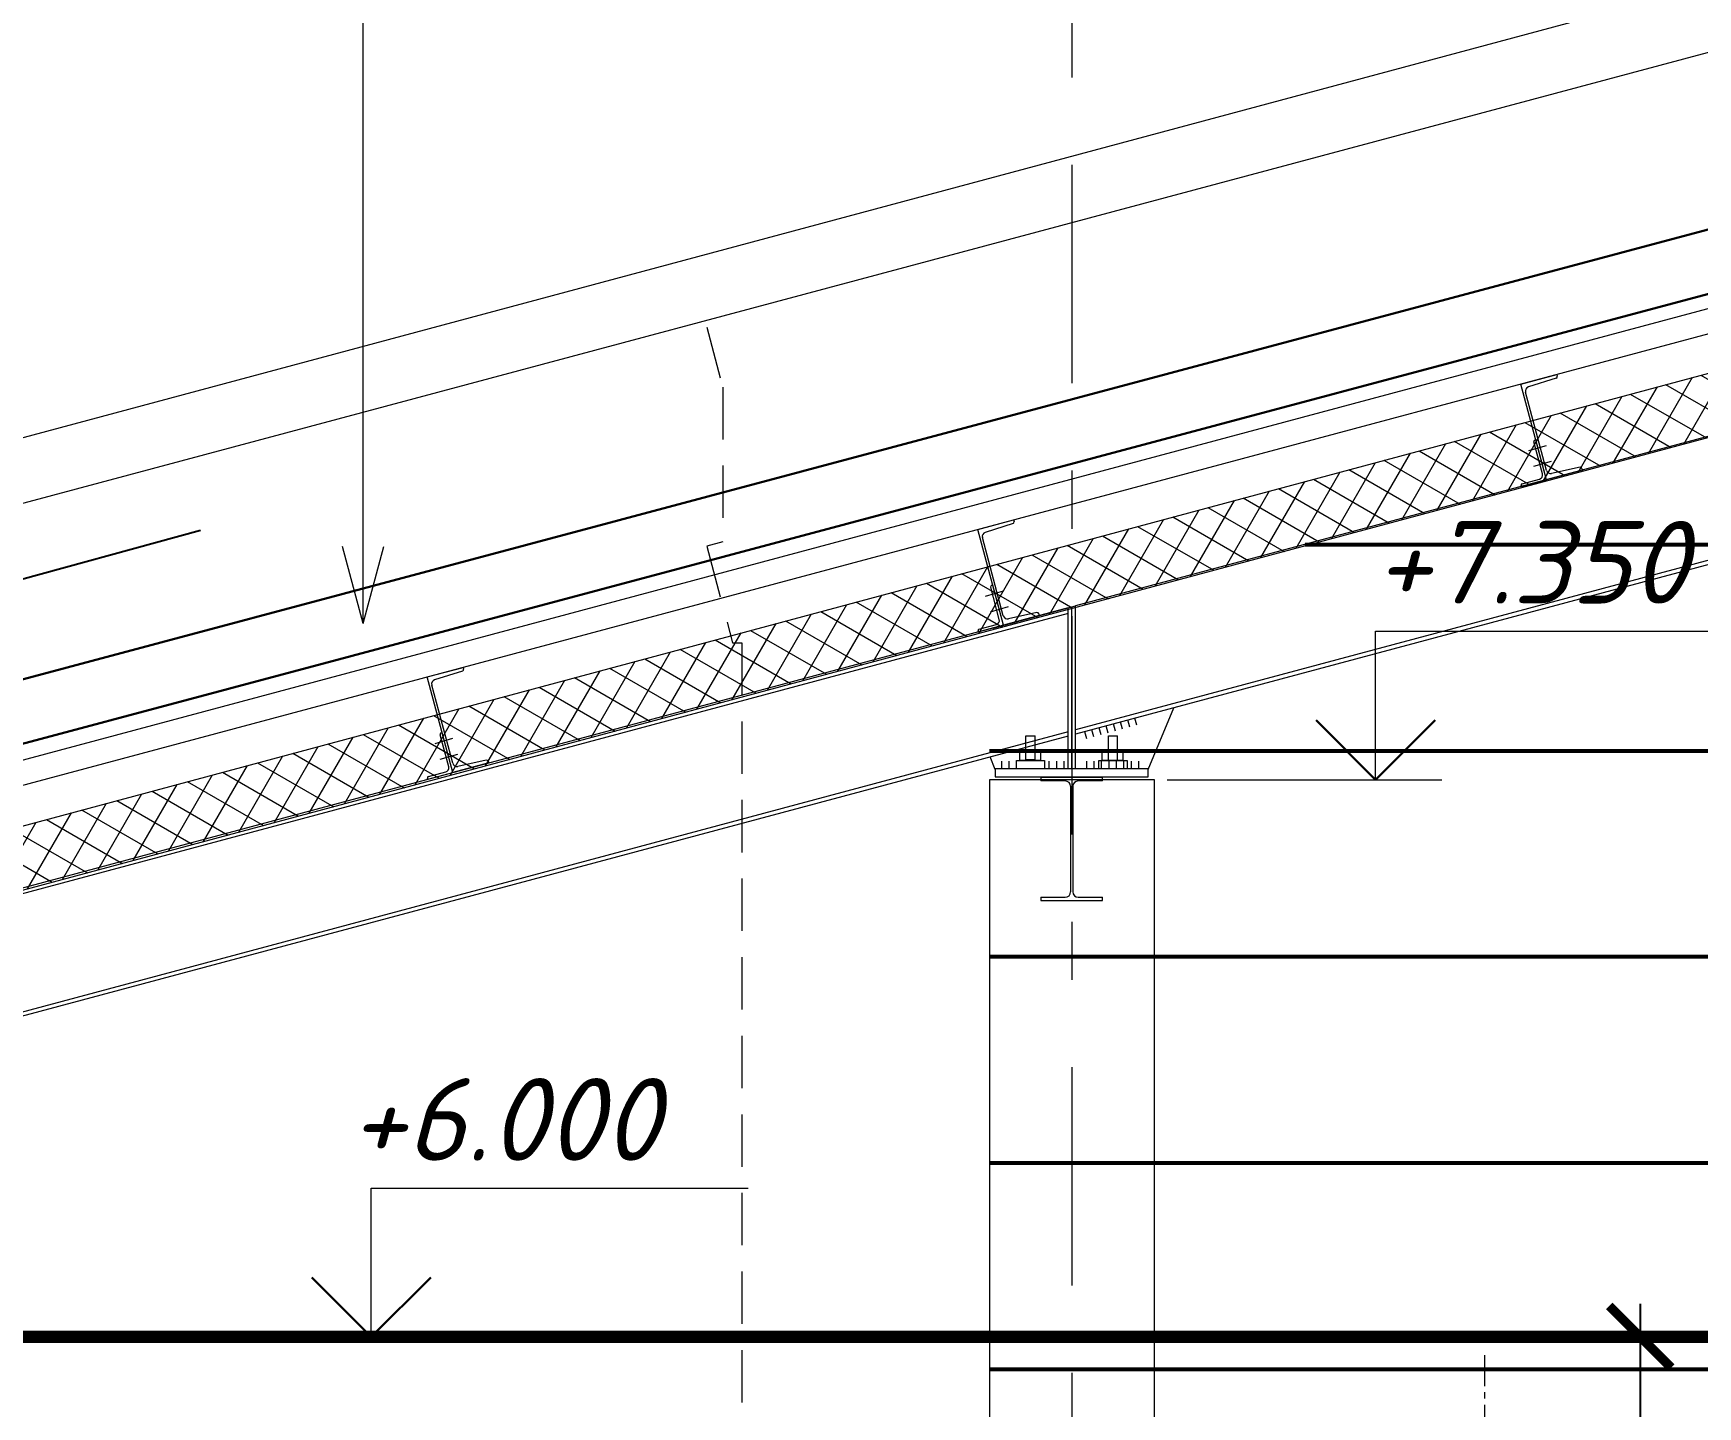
# Model space of a CAD drawing. Header units: millimetres. Extents: x -6419137 to 687965, y -598396 to 179722.
# Drawn here: x 601981 to 606015, y 87909 to 91239 of the extents above; entities that cross this region are included whole.
import ezdxf

# ---------------------------------------------------------------- set-up
doc = ezdxf.new("R2010")
doc.units = ezdxf.units.MM
doc.header["$MEASUREMENT"] = 0
for name, pattern in [('CENTERX2', [4, 2.5, -0.5, 0.5, -0.5]), ('Штриховая', [5644.444466, 2822.222233, -2822.222233]), ('штриховаяX2', [38.1, 25.4, -12.7]), ('Штрихштриховая', [10936.110735, 5291.666508, -2116.666555, 1411.111116, -2116.666555])]:
    doc.linetypes.add(name, pattern=pattern)
for name, color, linetype, lineweight in [('!Konecranes', 252, 'Continuous', 0), ('k_ Металл', 5, 'Continuous', 40), ('k_ Осевая', 8, 'CENTERX2', 9), ('Арматура', 72, 'Continuous', 50), ('оси_Ном._пера__96', 7, 'Continuous', 5), ('подп стены Инжзащита_Ном._пера__99', 7, 'Continuous', 40), ('стены02_Ном._пера__99', 7, 'Continuous', 40), ('текст_Ном._пера__96', 7, 'Continuous', 5), ('чертеж_Ном._пера__91', 250, 'Continuous', 5), ('чертеж_Ном._пера__96', 7, 'Continuous', 13), ('чертеж_Ном._пера__98', 7, 'Continuous', 35), ('Штриховка', 7, 'Continuous', 5)]:
    doc.layers.add(name, color=color, linetype=linetype, lineweight=lineweight)
doc.layers.add('Конструкции', color=7, linetype='Continuous', lineweight=5, true_color=0x0000e6)
for name, color, linetype in [('крыша', 7, 'Continuous'), ('размеры', 7, 'Continuous'), ('текст', 7, 'Continuous')]:
    doc.layers.add(name, color=color, linetype=linetype)
doc.styles.get("Standard").update_dxf_attribs({"font": 'isocpeui.ttf'})
doc.styles.add('STEP PR', font='isocpeui.ttf')
doc.dimstyles.new('Standard100', dxfattribs={"dimtxt": 250, "dimasz": 200, "dimexe": 200, "dimexo": 300, "dimgap": 50, "dimtad": 1, "dimtoh": 1, "dimdec": 0, "dimzin": 0, "dimdsep": 46, "dimtxsty": 'STEP PR', "dimblk": 'ARCHTICK', "dimcen": 0.09, "dimdle": 200, "dimaunit": 1, "dimadec": 0, "dimazin": 0, "dimtfac": 1, "dimtdec": 0, "dimtofl": 0, "dimtmove": 1, "dimatfit": 3, "dimfxl": 1, "dimtolj": 1, "dimtzin": 0, "dimarcsym": 0})
doc.dimstyles.new('STEP', dxfattribs={"dimtxt": 200, "dimasz": 150, "dimexe": 80, "dimexo": 80, "dimgap": 80, "dimtad": 1, "dimdec": 0, "dimzin": 0, "dimdsep": 46, "dimtxsty": 'Standard', "dimblk": 'ARCHTICK', "dimcen": 150, "dimdle": 80, "dimadec": 0, "dimazin": 0, "dimtfac": 1, "dimtdec": 0, "dimtofl": 0, "dimtmove": 1, "dimatfit": 3, "dimfxl": 1, "dimtolj": 1, "dimtzin": 0, "dimarcsym": 0})

# ---------------------------------------------------------------- blocks, each defined once
blk = doc.blocks.new('*U794')
at = {"color": 0, "linetype": 'ByBlock', "lineweight": -2}
for p, q in [((74.5, 298), (-74.5, 298)), ((-74.5, 298), (-74.5, 290)), ((-15.75, 290), (-74.5, 290)), ((74.5, 290), (15.75, 290)), ((74.5, 290), (74.5, 298)), ((-2.75, 277), (-2.75, 21)), ((2.75, 277), (2.75, 21)), ((-74.5, 8), (-74.5, 0)), ((-74.5, 8), (-15.75, 8)), ((-74.5, 0), (74.5, 0)), ((15.75, 8), (74.5, 8)), ((74.5, 0), (74.5, 8))]:
    blk.add_line(p, q, dxfattribs=at)
for centre, start, end in [((-15.75, 277), 0, 90), ((15.75, 277), 90, 180), ((-15.75, 21), 270, 0), ((15.75, 21), 180, 270)]:
    blk.add_arc(centre, 13, start, end, dxfattribs=at)
blk = doc.blocks.new('*U591')
for points in [[(0, -0.5), (0, 0.5)], [(1, -0.5), (1, 0.5)], [(2, -0.5), (2, 0.5)], [(3, -0.5), (3, 0.5)], [(4, -0.5), (4, 0.5)], [(5, -0.5), (5, 0.5)], [(6, -0.5), (6, 0.5)], [(7, -0.5), (7, 0.5)]]:
    blk.add_lwpolyline(points)
blk = doc.blocks.new('*U594')
for points in [[(0, -0.5), (0, 0.5)], [(1, -0.5), (1, 0.5)], [(2, -0.5), (2, 0.5)], [(3, -0.5), (3, 0.5)], [(4, -0.5), (4, 0.5)], [(5, -0.5), (5, 0.5)], [(6, -0.5), (6, 0.5)], [(7, -0.5), (7, 0.5)]]:
    blk.add_lwpolyline(points)
blk = doc.blocks.new('*U590')
for points in [[(0, -0.5), (0, 0.5)], [(1, -0.5), (1, 0.5)], [(2, -0.5), (2, 0.5)]]:
    blk.add_lwpolyline(points)
blk = doc.blocks.new('*U592')
for points in [[(0, -0.5), (0, 0.5)], [(1, -0.5), (1, 0.5)]]:
    blk.add_lwpolyline(points)
blk = doc.blocks.new('*U595')
for p, q in [((0, 0), (0, 240)), ((0, 240), (90, 240)), ((5.6, 22), (5.6, 218)), ((86.2, 231.8), (15.6, 228.5)), ((90, 240), (90, 235.8)), ((90, 0), (0, 0)), ((86.2, 8.2), (15.6, 11.5)), ((90, 4.2), (90, 0))]:
    blk.add_line(p, q)
for centre, radius, start, end in [((16.1, 218), 10.5, 92.7024, 180), ((86, 235.8), 4, 272.7024, 360), ((16.1, 22), 10.5, 180, 267.2976), ((86, 4.2), 4, 0, 87.2976)]:
    blk.add_arc(centre, radius, start, end)
blk = doc.blocks.new('*U593')
at = {"color": 0, "linetype": 'ByBlock', "lineweight": -2}
for p, q in [((-6, 16), (-6, 96.7)), ((0, 100), (-2.7, 100)), ((0, 0), (0, 100)), ((-63, 0), (-63, 2.7)), ((-63, 0), (0, 0)), ((-59.7, 6), (-16, 6))]:
    blk.add_line(p, q, dxfattribs=at)
for centre, radius, start, end in [((-2.7, 96.7), 3.3, 89.045, 179.9778), ((-59.7, 2.7), 3.3, 90, 180), ((-16, 16), 10, 270, 0)]:
    blk.add_arc(centre, radius, start, end, dxfattribs=at)
blk = doc.blocks.new('A$C011300CB')
at = {"layer": 'k_ Осевая', "lineweight": 9, "ltscale": 30}
blk.add_line((3897.6, 1224.7), (3897.9, -298.8), dxfattribs=at)
blk = doc.blocks.new('Отметка высоты (ГОСТ)[26]_3', base_point=(115340.8, -142))
at = {"layer": 'чертеж_Ном._пера__91', "linetype": 'Continuous'}
for p, q in [((115340.8, -142), (115340.8, 308)), ((115340.8, 308), (116482.7, 308)), ((114709.4, -142), (115540.8, -142))]:
    blk.add_line(p, q, dxfattribs=at)
at = {"layer": 'чертеж_Ном._пера__98', "linetype": 'Continuous', "lineweight": 30}
for q in [(115160.8, 38), (115520.8, 38)]:
    blk.add_line((115340.8, -142), q, dxfattribs=at)
blk = doc.blocks.new('Линия_3_3', base_point=(116811.5, 8232.6))
at = {"layer": 'текст_Ном._пера__96', "linetype": 'Continuous'}
for q in [(116811.5, 11413.2), (116761.5, 8419.2), (116861.5, 8419.2)]:
    blk.add_line((116811.5, 8232.6), q, dxfattribs=at)
blk = doc.blocks.new('_ArchTick')
at = {"color": 0, "linetype": 'ByBlock', "const_width": 0.15}
blk.add_lwpolyline([(-0.5, -0.5), (0.5, 0.5)], dxfattribs=at)
blk = doc.blocks.new('*D798')
at = {"layer": 'Defpoints', "color": 0, "transparency": 16777216}
for p in [(605980.7, 88078.8), (605875.6, 82079.2), (605980.7, 82079.2)]:
    blk.add_point(p, dxfattribs=at)
at = {"layer": 'размеры', "color": 0, "lineweight": -2, "transparency": 16777216}
for p, q in [((605875.6, 88158.8), (605875.6, 81999.2)), ((605900.7, 88078.8), (605795.6, 88078.8)), ((605900.7, 82079.2), (605795.6, 82079.2))]:
    blk.add_line(p, q, dxfattribs=at)
at = {"layer": 'размеры', "color": 0, "lineweight": -2, "transparency": 16777216, "xscale": 150, "yscale": 150, "zscale": 150}
for p, rotation in [((605875.6, 88078.8), 90), ((605875.6, 82079.2), 270)]:
    blk.add_blockref('_ArchTick', p, dxfattribs=dict(at, rotation=rotation))
at = {"layer": 'размеры', "color": 0, "transparency": 16777216, "insert": (605695.6, 85079), "char_height": 200, "attachment_point": 5, "rotation": 90}
blk.add_mtext('\\A1;6000', dxfattribs=at)

msp = doc.modelspace()

# ---------------------------------------------------------------- hatches: boundary and pattern name
at = {"layer": 'Штриховка', "lineweight": 0}
h = msp.add_hatch(dxfattribs=at)
h.set_pattern_fill('ANSI37', color=52, scale=500, angle=105)
h.set_pattern_definition([(150, (479958.84, -33034.31), (-31.25, -54.126588), []), (240, (479958.84, -33034.31), (54.126588, -31.25), [])])
h.paths.add_polyline_path([(612456.3, 91982.4), (612456.3, 92138.5), (598307.4, 88337.4), (598307.4, 88181.3)])
h.paths.add_polyline_path([(612689.4, 92201.1), (612689.4, 92045), (612897.8, 92101), (612897.8, 92257.1)])

# ---------------------------------------------------------------- linework, layer by layer
at = {"layer": 'k_ Металл', "lineweight": 0}
for points in [[(605647.8, 90238.8), (605604.7, 90226.1)], [(605660, 90200.7), (605616.9, 90188)]]:
    msp.add_lwpolyline(points, dxfattribs=at)
at = {"layer": 'Арматура', "lineweight": 53}
for points in [[(605063.3, 89999.5), (612698.1, 89999.5)], [(604298.1, 89499.5), (612698.1, 89499.5)], [(607138, 88999.5), (604298.1, 88999.5)], [(607138, 88499.5), (604298.1, 88499.5)], [(607138, 87999.5), (604298.1, 87999.5)]]:
    msp.add_lwpolyline(points, dxfattribs=at)
at = {"layer": 'Конструкции', "linetype": 'Continuous', "lineweight": 0, "ltscale": 5}
for p, q in [((612897.8, 92099.1), (604506.8, 89850.4)), ((606888.8, 90188.2), (604506.8, 89549.8)), ((606888.8, 90177.8), (604506.8, 89539.5)), ((604488.8, 89845.5), (598502.9, 88241.7)), ((604488.8, 89831.8), (598502.9, 88227.7)), ((604488.8, 89545.3), (598502.9, 87941.2)), ((604488.8, 89535), (598502.9, 87930.8))]:
    msp.add_line(p, q, dxfattribs=at)
at = {"layer": 'Конструкции', "lineweight": 0}
for p, q in [((604488.8, 89455.8), (604488.8, 89845.5)), ((604497.8, 89455.8), (604497.8, 89848.2)), ((604497.8, 89455.8), (604497.8, 89848.2)), ((604506.8, 89455.8), (604506.8, 89850.6)), ((604386.7, 89475.8), (604386.7, 89535.8)), ((604386.7, 89535.8), (604408.9, 89535.8)), ((604408.9, 89475.8), (604408.9, 89535.8)), ((604586.7, 89475.8), (604586.7, 89535.8)), ((604586.7, 89535.8), (604608.9, 89535.8)), ((604608.9, 89475.8), (604608.9, 89535.8)), ((604386.7, 89478.1), (604408.9, 89478.1))]:
    msp.add_line(p, q, dxfattribs=at)
at = {"layer": 'Конструкции', "linetype": 'Continuous', "lineweight": 0, "ltscale": 5}
msp.add_lwpolyline([(612897.8, 92347.7), (597795.2, 88300.5), (597779.4, 88358.4), (612897.8, 92409.8)], dxfattribs=at)
at = {"layer": 'Конструкции', "lineweight": 0}
for points in [[(604331.4, 89886.3), (604288.3, 89873.6)], [(604343.6, 89848.2), (604300.5, 89835.5)], [(604307.4, 89796.4), (604506.8, 89850.4)], [(604682.9, 89454.2), (604745.1, 89603.3)], [(602997, 89528.7), (602953.9, 89516)], [(603009.2, 89490.6), (602966, 89477.9)], [(604312.6, 89454.2), (604300.1, 89484.4)]]:
    msp.add_lwpolyline(points, dxfattribs=at)
for points in [[(604431.8, 89455.8), (604363.8, 89455.8), (604363.8, 89475.8), (604431.8, 89475.8)], [(604421.8, 89475.8), (604371.8, 89475.8), (604371.8, 89495.8), (604421.8, 89495.8)], [(604631.8, 89455.8), (604563.8, 89455.8), (604563.8, 89475.8), (604631.8, 89475.8)], [(604621.8, 89475.8), (604571.8, 89475.8), (604571.8, 89495.8), (604621.8, 89495.8)], [(604312.6, 89435.8), (604682.9, 89435.8), (604682.9, 89455.8), (604312.6, 89455.8)]]:
    msp.add_lwpolyline(points, close=True, dxfattribs=at)
at = {"layer": 'Конструкции', "color": 5}
msp.add_lwpolyline([(606698.1, 86999.5), (606698.1, 86999.5), (604698.1, 86999.5), (604698.1, 89429.2), (604298.1, 89429.2), (604298.1, 86999.5), (598698.1, 86999.5), (598698.1, 87838.8), (598298.1, 87838.8), (598298.1, 81929.2), (598698.1, 81929.2), (598698.1, 86399.5)], dxfattribs=at)
at = {"layer": 'крыша', "color": 32, "lineweight": 9, "true_color": 0xb35900}
msp.add_lwpolyline([(597682, 88955.8), (612274.8, 92861.5), (612274.8, 93028.1), (597643.2, 89100.7), (597682, 88955.8)], dxfattribs=at)
at = {"layer": 'крыша', "color": 32, "lineweight": 30, "true_color": 0xb35900}
msp.add_lwpolyline([(597681.8, 88376.2), (612907.6, 92440.3), (612907.6, 92596.8), (597643, 88521.1), (597681.8, 88376.2)], dxfattribs=at)
at = {"layer": 'оси_Ном._пера__96', "color": 172, "linetype": 'Штрихштриховая', "ltscale": 0.1}
msp.add_line((604498.1, 93106.7), (604498.1, 77114.5), dxfattribs=at)
at = {"layer": 'стены02_Ном._пера__99', "color": 254, "linetype": 'штриховаяX2', "lineweight": 9, "ltscale": 5, "true_color": 0xd3d2db}
msp.add_lwpolyline([(603613.2, 90526.1), (603651.9, 90381.1), (603652, 90005.5), (603613.2, 89995.1), (603676, 89761), (603698.1, 89761), (603698.1, 82679.2), (603698.1, 82079.2)], dxfattribs=at)
at = {"layer": 'стены02_Ном._пера__99', "color": 4, "linetype": 'Штриховая', "lineweight": 30, "ltscale": 0.1, "const_width": 30}
msp.add_lwpolyline([(598328.5, 88078.8), (606456.9, 88078.8)], dxfattribs=at)
at = {"layer": 'Штриховка', "color": 52, "lineweight": 0}
msp.add_lwpolyline([(598307.4, 88337.4), (612897.8, 92256.9), (612897.8, 92101.2), (598307.4, 88181.1), (598307.4, 88236.2)], close=True, dxfattribs=at)

# ---------------------------------------------------------------- block references
at = {"layer": '!Konecranes'}
msp.add_blockref('A$C011300CB', (601600.6, 86809.5), dxfattribs=at)
at = {"layer": 'k_ Металл', "lineweight": 0, "rotation": 15}
msp.add_blockref('*U593', (605648.6, 90156.4), dxfattribs=at)
at = {"layer": 'k_ Металл', "lineweight": 0}
msp.add_blockref('*U794', (604497.8, 89136.2), dxfattribs=at)
at = {"layer": 'Конструкции', "lineweight": 0, "rotation": 15}
for name, p in [('*U595', (605648.6, 90156.4)), ('*U595', (604332.2, 89803.9)), ('*U593', (604332.2, 89803.9)), ('*U595', (602997.8, 89446.4)), ('*U593', (602997.8, 89446.4))]:
    msp.add_blockref(name, p, dxfattribs=at)
at = {"layer": 'Конструкции', "lineweight": 0, "xscale": 18, "yscale": 18, "zscale": 18, "rotation": 15.22253172593851}
msp.add_blockref('*U591', (604531.7, 89536.9), dxfattribs=at)
at = {"layer": 'Конструкции', "lineweight": 0, "xscale": 18, "yscale": 18, "zscale": 18}
for name, p in [('*U592', (604328.5, 89464.8)), ('*U590', (604443.3, 89464.8)), ('*U594', (604534.3, 89464.8))]:
    msp.add_blockref(name, p, dxfattribs=at)
at = {"layer": 'Конструкции', "lineweight": 0}
msp.add_blockref('*U794', (604497.8, 89136.2), dxfattribs=at)
at = {"layer": 'текст', "linetype": 'Continuous'}
msp.add_blockref('Линия_3_3', (602780.7, 89808.2), dxfattribs=at)
at = {"layer": 'чертеж_Ном._пера__96', "linetype": 'Continuous', "xscale": 0.8, "yscale": 0.8, "zscale": 0.8}
for p in [(605234.4, 89429.2), (602800.1, 88078.8)]:
    msp.add_blockref('Отметка высоты (ГОСТ)[26]_3', p, dxfattribs=at)

# ---------------------------------------------------------------- texts
at = {"layer": 'подп стены Инжзащита_Ном._пера__99'}
for s, p in [('+7.350', (605230.5, 89856.3)), ('+6.000', (602746.4, 88505.9))]:
    msp.add_text(s, height=200, dxfattribs=at).set_placement(p)

# ---------------------------------------------------------------- dimensions: what is measured, and where the dimension line sits
at = {"layer": 'размеры'}
dim = msp.add_linear_dim(base=(605875.6, 82079.2), p1=(605980.7, 88078.8), p2=(605980.7, 82079.2), angle=90, dimstyle='STEP', dxfattribs=at)
dim.commit()
dim.dimension.update_dxf_attribs({"geometry": '*D798', "text_midpoint": (605695.6, 85079)})

# ---------------------------------------------------------------- leaders
msp.add_leader([(601625.6, 89825.6), (602386.6, 90034.1)], dimstyle='Standard100', dxfattribs=at)

doc.saveas('drawing.dxf')
